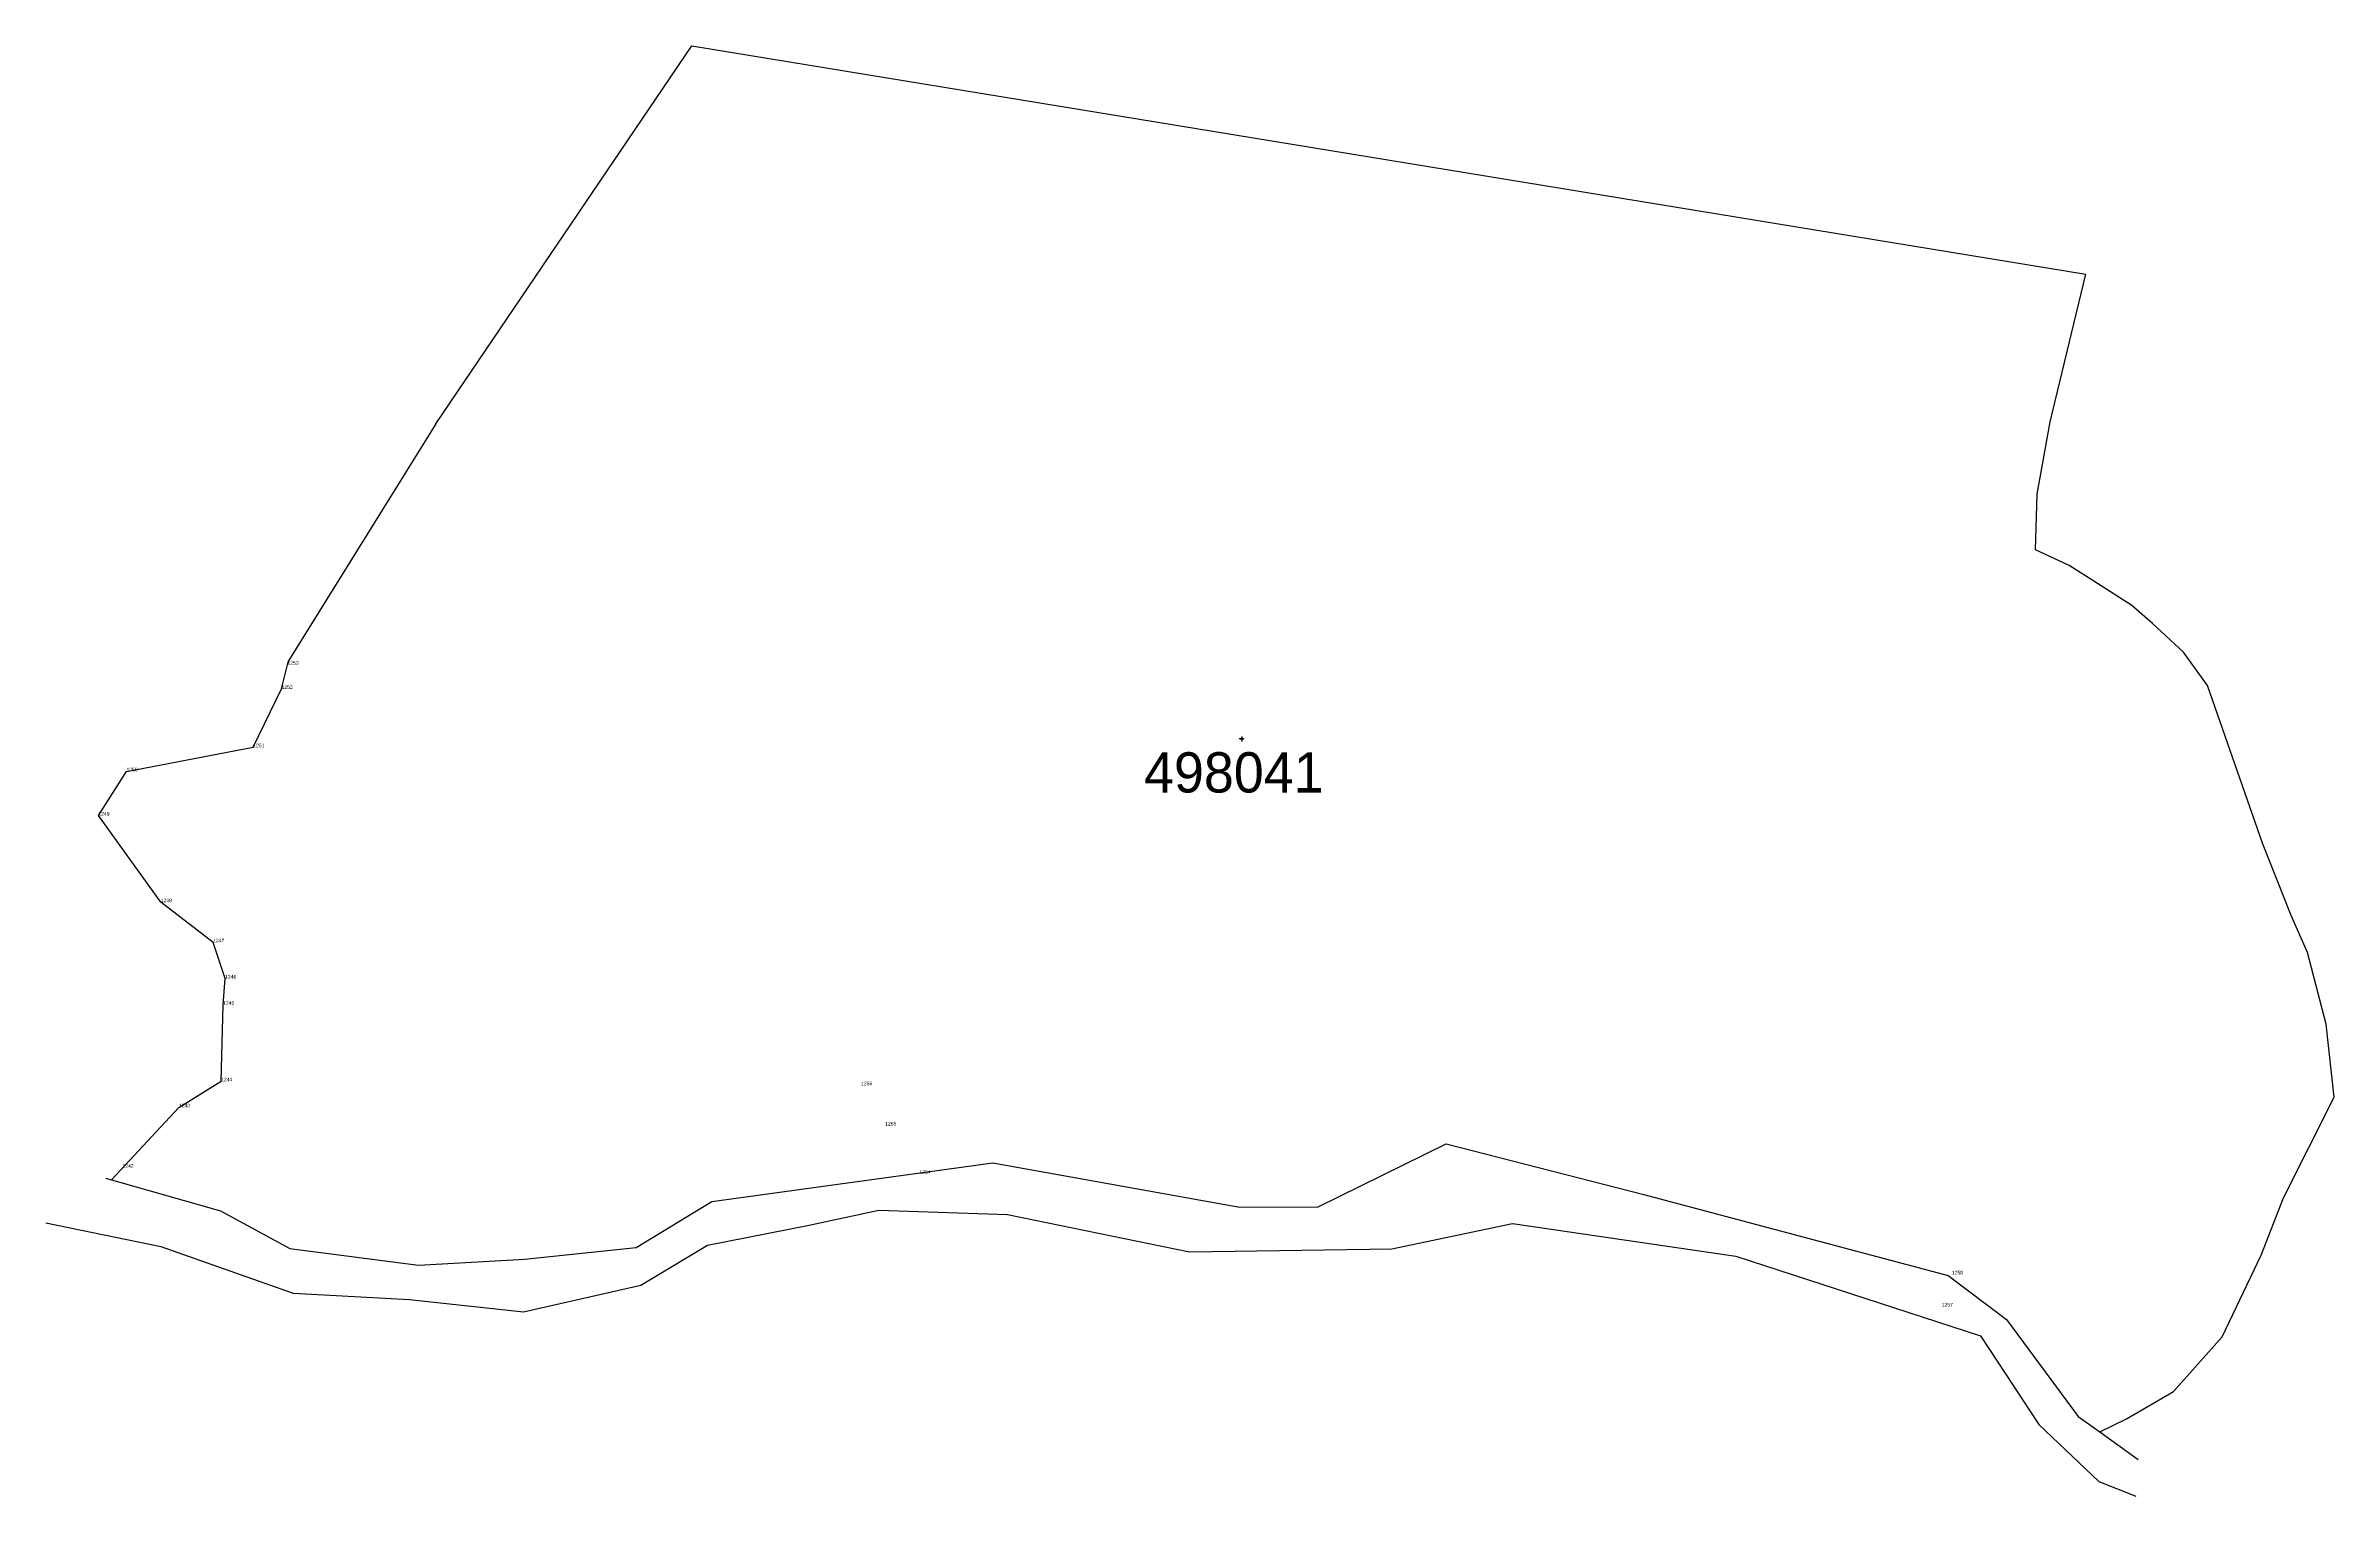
# Model space of a CAD drawing. Extents: x 0 to 556047, y 0 to 1862493.
# Drawn here: x 554910 to 556047, y 1861772 to 1862493 of the extents above; entities that cross this region are included whole.
import ezdxf

# ---------------------------------------------------------------- set-up
doc = ezdxf.new("R2010")
doc.units = 0
doc.layers.add('Level 10', color=7, linetype='Continuous')
doc.layers.add('Level 11', color=7, linetype='Continuous')

msp = doc.modelspace()

# ---------------------------------------------------------------- linework, layer by layer
at = {"layer": 'Level 10'}
for p, q in [((555103.773, 1862304.784), (555230.948, 1862492.594)), ((555230.948, 1862492.594), (555923.647, 1862379.1)), ((555905.8, 1862305.69), (555923.647, 1862379.1)), ((555103.773, 1862304.784), (555030.478, 1862186.912)), ((555899.34, 1862269.68), (555905.8, 1862305.69)), ((555898.58, 1862242.02), (555899.34, 1862269.68)), ((555915.25, 1862234.37), (555898.58, 1862242.02)), ((555929.45, 1862225.34), (555915.25, 1862234.37)), ((555946.39, 1862214.41), (555929.45, 1862225.34)), ((555956.77, 1862205.56), (555946.39, 1862214.41)), ((555972.07, 1862191.18), (555956.77, 1862205.56)), ((555984.02, 1862174.61), (555972.07, 1862191.18)), ((555027, 1862173), (555030.478, 1862186.912)), ((555030, 1862185), (555030, 1862185)), ((555013, 1862144), (555027, 1862173)), ((555027, 1862173), (555027, 1862173)), ((556011.46, 1862096.26), (555984.02, 1862174.61)), ((554950, 1862132), (555013, 1862144)), ((555013, 1862144), (555013, 1862144)), ((554936, 1862110), (554950, 1862132)), ((554950, 1862132), (554950, 1862132)), ((554936, 1862110), (554936, 1862110)), ((554967, 1862067), (554936, 1862110)), ((556025.71, 1862060.31), (556011.46, 1862096.26)), ((554967, 1862067), (554967, 1862067)), ((554993, 1862047), (554967, 1862067)), ((556033.69, 1862041.91), (556025.71, 1862060.31)), ((554993, 1862047), (554993, 1862047)), ((554999, 1862029), (554993, 1862047)), ((556043.05, 1862006.38), (556033.69, 1862041.91)), ((554998, 1862016), (554999, 1862029)), ((554999, 1862029), (554999, 1862029)), ((554997, 1861978), (554998, 1862016)), ((554998, 1862016), (554998, 1862016)), ((556047.03, 1861970.09), (556043.05, 1862006.38)), ((554976, 1861965), (554997, 1861978)), ((554997, 1861978), (554997, 1861978)), ((555315, 1861976), (555315, 1861976)), ((554942.474, 1861929.08), (554976, 1861965)), ((554976, 1861965), (554976, 1861965)), ((556021.74, 1861920.07), (556047.03, 1861970.09)), ((555327, 1861956), (555327, 1861956)), ((555542.145, 1861915.594), (555605.724, 1861946.987)), ((555605.724, 1861946.987), (555703.92, 1861921.704)), ((554939.535, 1861929.919), (554942.474, 1861929.08)), ((554942.474, 1861929.08), (554996.748, 1861913.591)), ((554948, 1861935), (554948, 1861935)), ((555240.852, 1861918.209), (555380.542, 1861937.446)), ((555344, 1861932), (555344, 1861932)), ((555380.542, 1861937.446), (555503.269, 1861915.491)), ((555203.179, 1861895.382), (555240.852, 1861918.209)), ((555503.269, 1861915.491), (555542.145, 1861915.594)), ((555703.92, 1861921.704), (555855.145, 1861881.485)), ((556010.71, 1861891.55), (556021.74, 1861920.07)), ((554909.865, 1861907.682), (554967.066, 1861895.899)), ((554996.748, 1861913.591), (555031.099, 1861894.93)), ((555238.622, 1861896.611), (555288.334, 1861906.401)), ((555288.334, 1861906.401), (555323.76, 1861913.881)), ((555323.76, 1861913.881), (555387.796, 1861911.777)), ((555387.796, 1861911.777), (555478.173, 1861893.265)), ((555578.789, 1861894.668), (555638.784, 1861907.327)), ((555638.784, 1861907.327), (555749.737, 1861891.143)), ((554967.066, 1861895.899), (555032.872, 1861872.775)), ((555031.099, 1861894.93), (555095.151, 1861886.575)), ((555147.74, 1861889.554), (555203.179, 1861895.382)), ((555205.515, 1861876.638), (555238.622, 1861896.611)), ((555478.173, 1861893.265), (555578.789, 1861894.668)), ((555095.151, 1861886.575), (555147.74, 1861889.554)), ((555749.737, 1861891.143), (555871.235, 1861851.435)), ((555855.145, 1861881.485), (555884.171, 1861859.682)), ((555857, 1861882), (555857, 1861882)), ((555991.4, 1861851.07), (556010.71, 1861891.55)), ((555032.872, 1861872.775), (555090.622, 1861869.518)), ((555090.622, 1861869.518), (555147.237, 1861863.416)), ((555147.237, 1861863.416), (555205.515, 1861876.638)), ((555852, 1861866), (555852, 1861866)), ((555884.171, 1861859.682), (555919.745, 1861811.48)), ((555871.235, 1861851.435), (555900.317, 1861807.451)), ((555967.11, 1861823.87), (555991.4, 1861851.07)), ((555943.73, 1861810.2), (555967.11, 1861823.87)), ((555900.317, 1861807.451), (555930.121, 1861779.12)), ((555919.745, 1861811.48), (555930.497, 1861803.714)), ((555930.497, 1861803.714), (555943.73, 1861810.2)), ((555930.497, 1861803.714), (555949.53, 1861789.967)), ((555930.121, 1861779.12), (555948.435, 1861771.782))]:
    msp.add_line(p, q, dxfattribs=at)
at = {"layer": 'Level 11'}
for p, q in [((555503.525, 1862148.15), (555502.9, 1862148.15)), ((555504.15, 1862148.775), (555503.525, 1862148.15)), ((555503.525, 1862148.15), (555504.15, 1862147.525)), ((555504.15, 1862149.4), (555504.15, 1862148.775)), ((555504.775, 1862148.15), (555504.15, 1862148.775)), ((555504.15, 1862147.525), (555504.775, 1862148.15)), ((555504.15, 1862147.525), (555504.15, 1862146.9)), ((555505.4, 1862148.15), (555504.775, 1862148.15))]:
    msp.add_line(p, q, dxfattribs=at)
msp.add_circle((555504.15, 1862148.15), 0.15, dxfattribs=at)

# ---------------------------------------------------------------- texts
at = {"layer": 'Level 10'}
for s, height, p in [('1253', 1.8, (555030, 1862185)), ('1252', 1.8, (555027, 1862173)), ('1251', 1.8, (555013, 1862144)), ('1250', 1.8, (554950, 1862132)), ('498041', 20, (555455.6, 1862121.5)), ('1249', 1.8, (554936, 1862110)), ('1248', 1.8, (554967, 1862067)), ('1247', 1.8, (554993, 1862047)), ('1246', 1.8, (554999, 1862029)), ('1245', 1.8, (554998, 1862016)), ('1244', 1.8, (554997, 1861978)), ('1256', 1.8, (555315, 1861976)), ('1243', 1.8, (554976, 1861965)), ('1255', 1.8, (555327, 1861956)), ('1242', 1.8, (554948, 1861935)), ('1254', 1.8, (555344, 1861932)), ('1258', 1.8, (555857, 1861882)), ('1257', 1.8, (555852, 1861866))]:
    msp.add_text(s, height=height, dxfattribs=at).set_placement(p)

doc.saveas('drawing.dxf')
